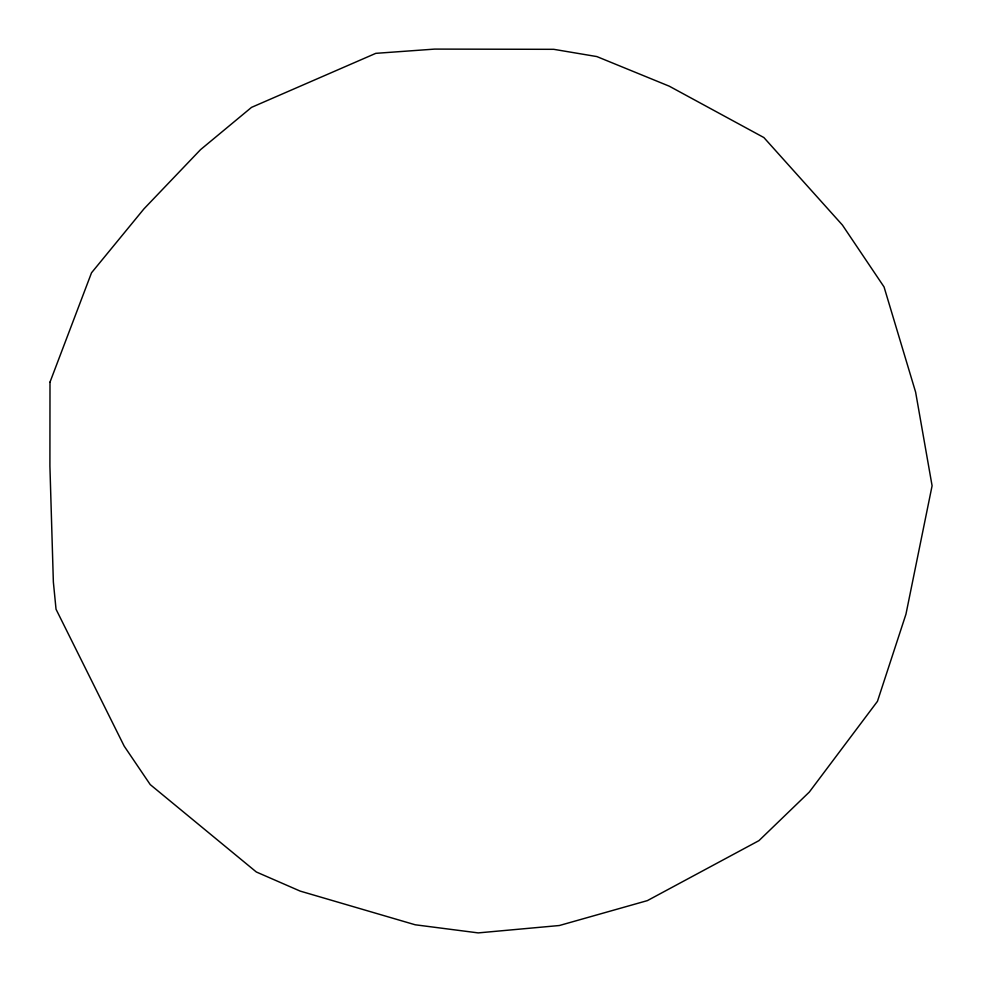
<?xml version="1.0" encoding="UTF-8"?>
<svg xmlns="http://www.w3.org/2000/svg" width="982" height="982" viewBox="0 0 982 982"><rect width="100%" height="100%" fill="white"/><g stroke="black" fill="none" stroke-linecap="round" stroke-linejoin="round"><path stroke-width="1.47" d="M49.996 382.145L49.91 466.119L53.359 581.982L56.035 609.245L124.198 746.148L150.234 784.593L256.339 871.991L300.185 891.104L415.214 924.786L478.209 932.9L559.347 925.523L647.384 900.617L758.963 840.629L809.291 792.081L877.454 701.332L905.956 614.192L932.09 485.771L915.617 392.125L884.046 286.928L842.421 225.062L763.886 137.554L669.258 86.183L596.847 56.575L553.762 49.321L434.67 49.1L375.799 53.347L251.527 107.369L200.537 149.657L143.961 208.859L91.522 272.787L49.996 382.145"/></g></svg>
